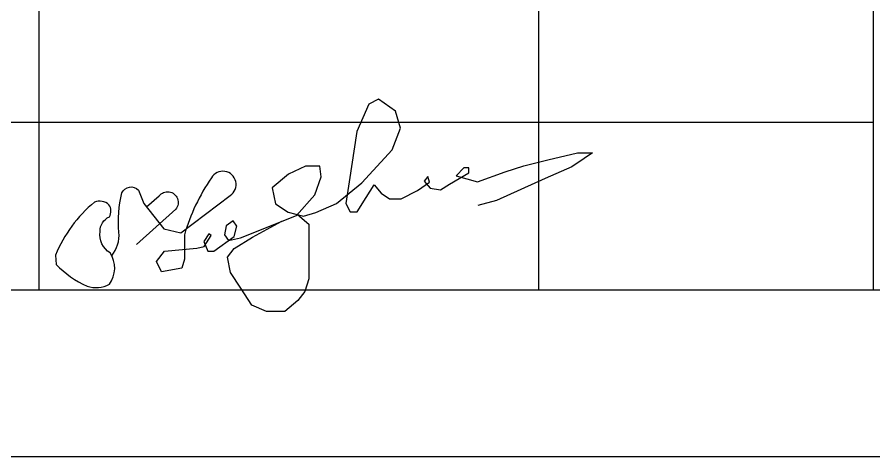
# Model space of a CAD drawing. Header units: millimetres. Extents: x 1177285 to 1225570, y -905119 to -683091.
# Drawn here: x 1209749 to 1212447, y -905119 to -903736 of the extents above; entities that cross this region are included whole.
import ezdxf

# ---------------------------------------------------------------- set-up
doc = ezdxf.new("R2010")
doc.units = ezdxf.units.MM

# ---------------------------------------------------------------- blocks, each defined once
blk = doc.blocks.new('ntnntyht')
at = {"lineweight": 25, "ltscale": 15}
for p, q in [((1987892, -44360.7), (1987892, -50104.7)), ((1989459.2, -50104.7), (1989459.2, -44360.9)), ((1990506.7, -44360.9), (1990506.7, -50106.1)), ((1983723.2, -49581), (1990506.7, -49581)), ((1963653.9, -50106.1), (2003044.9, -50106.1))]:
    blk.add_line(p, q, dxfattribs=at)
at = {"lineweight": 25}
blk.add_line((2003567.4, -50628.5), (1961564.2, -50628.5), dxfattribs=at)
at = {"color": 7, "lineweight": 30}
for points in [[(1988220.8, -49835.6), (1988284, -49915.1), (1988337.1, -49927.4), (1988491.9, -49810.7, 1.24964), (1988432.7, -49755.3, 0.079258), (1988348, -49933.5), (1988348, -50009.6), (1988339.8, -50038.2), (1988276.5, -50049.1), (1988260.9, -50017.1), (1988286.1, -49984.5), (1988387.5, -49975.6), (1988410.5, -49969.7), (1988432.3, -49935.6), (1988424.4, -49930.5), (1988409.3, -49954.2), (1988421.7, -49984.7), (1988440.6, -49984.7), (1988504.5, -49938.8), (1988512.6, -49906.4), (1988500.7, -49889.7), (1988478.7, -49905.5), (1988473.8, -49933.7), (1988486.7, -49951.6), (1988523.7, -49942.6), (1988699.3, -49873.2), (1988756.7, -49808.3), (1988776.5, -49752.4), (1988772.3, -49718.8), (1988727.5, -49718.8), (1988674.8, -49743.7), (1988623, -49786.5), (1988634.1, -49836.2), (1988673.5, -49862.7), (1988721.4, -49875), (1988759.8, -49864), (1988824.9, -49835.1), (1988904.4, -49770.8), (1988999.6, -49668.1), (1989025, -49599.6), (1989009.9, -49546.2), (1988956.5, -49508.6), (1988926.3, -49525), (1988888, -49609.9), (1988864, -49768), (1988853.7, -49835.7), (1988868.1, -49861.8), (1988889.3, -49861.8), (1988918.1, -49816.6), (1988943.2, -49777.2), (1988964.7, -49803.6), (1988991.4, -49821.4), (1989027.7, -49821.4), (1989078.9, -49795.2), (1989115.8, -49768.6), (1989110.6, -49750.6), (1989099.9, -49765.2), (1989118.3, -49787.5), (1989150.5, -49792.6), (1989178.8, -49775.5), (1989239.8, -49739.5), (1989239.8, -49723.6), (1989224.3, -49723.6), (1989199.4, -49749.3), (1989266.4, -49767.8), (1989353.4, -49736.7), (1989412.3, -49717.9), (1989487.2, -49699.4), (1989579.8, -49676.5), (1989627.1, -49676.5), (1989600.8, -49694.7), (1989562.4, -49721.2), (1989479, -49757.5), (1989326.2, -49826), (1989267.7, -49841.8)], [(1988120.3, -49998.9, 0.20271), (1988142.6, -49925.7, -0.083217), (1988152.4, -49802.6, -0.540975), (1988203.7, -49793.7), (1988220.8, -49835.6)], [(1988229.5, -49846.5), (1988269.1, -49812.1, -1.034501), (1988320.7, -49853.6), (1988198, -49963.8)], [(1988083.6, -49923.5, -0.300634), (1988113, -49877.4, 0.28025), (1988111.6, -49839.4, 0.268779), (1988066.4, -49831.2, 0.122192), (1987944, -49997.1), (1987946.6, -50026, 0.09999), (1988042.9, -50094.1, 0.200398), (1988113.1, -50088.5, 0.312914), (1988115.3, -49990.3, -0.293794), (1988083.6, -49923.5)]]:
    blk.add_lwpolyline(points, format="xyb", dxfattribs=at)
blk.add_lwpolyline([(1988702.1, -49870), (1988738.2, -49900.6), (1988738.2, -49941), (1988738.2, -49998.2), (1988738.2, -50070.9), (1988725.6, -50111.3), (1988703.3, -50139.2), (1988662.8, -50174.1), (1988605.6, -50174.1), (1988559.6, -50153.9), (1988524.7, -50100.9), (1988492.1, -50051.4), (1988483.5, -50003.3), (1988504.5, -49976.8), (1988561, -49940.5), (1988653.4, -49891.3)], dxfattribs=at)

msp = doc.modelspace()

# ---------------------------------------------------------------- block references
at = {"color": 3, "xscale": 1.004925508461463, "yscale": 1.004925508461463, "zscale": 1.004925508461463}
msp.add_blockref('ntnntyht', (-787866.274, -854240.805), dxfattribs=at)

doc.saveas('drawing.dxf')
